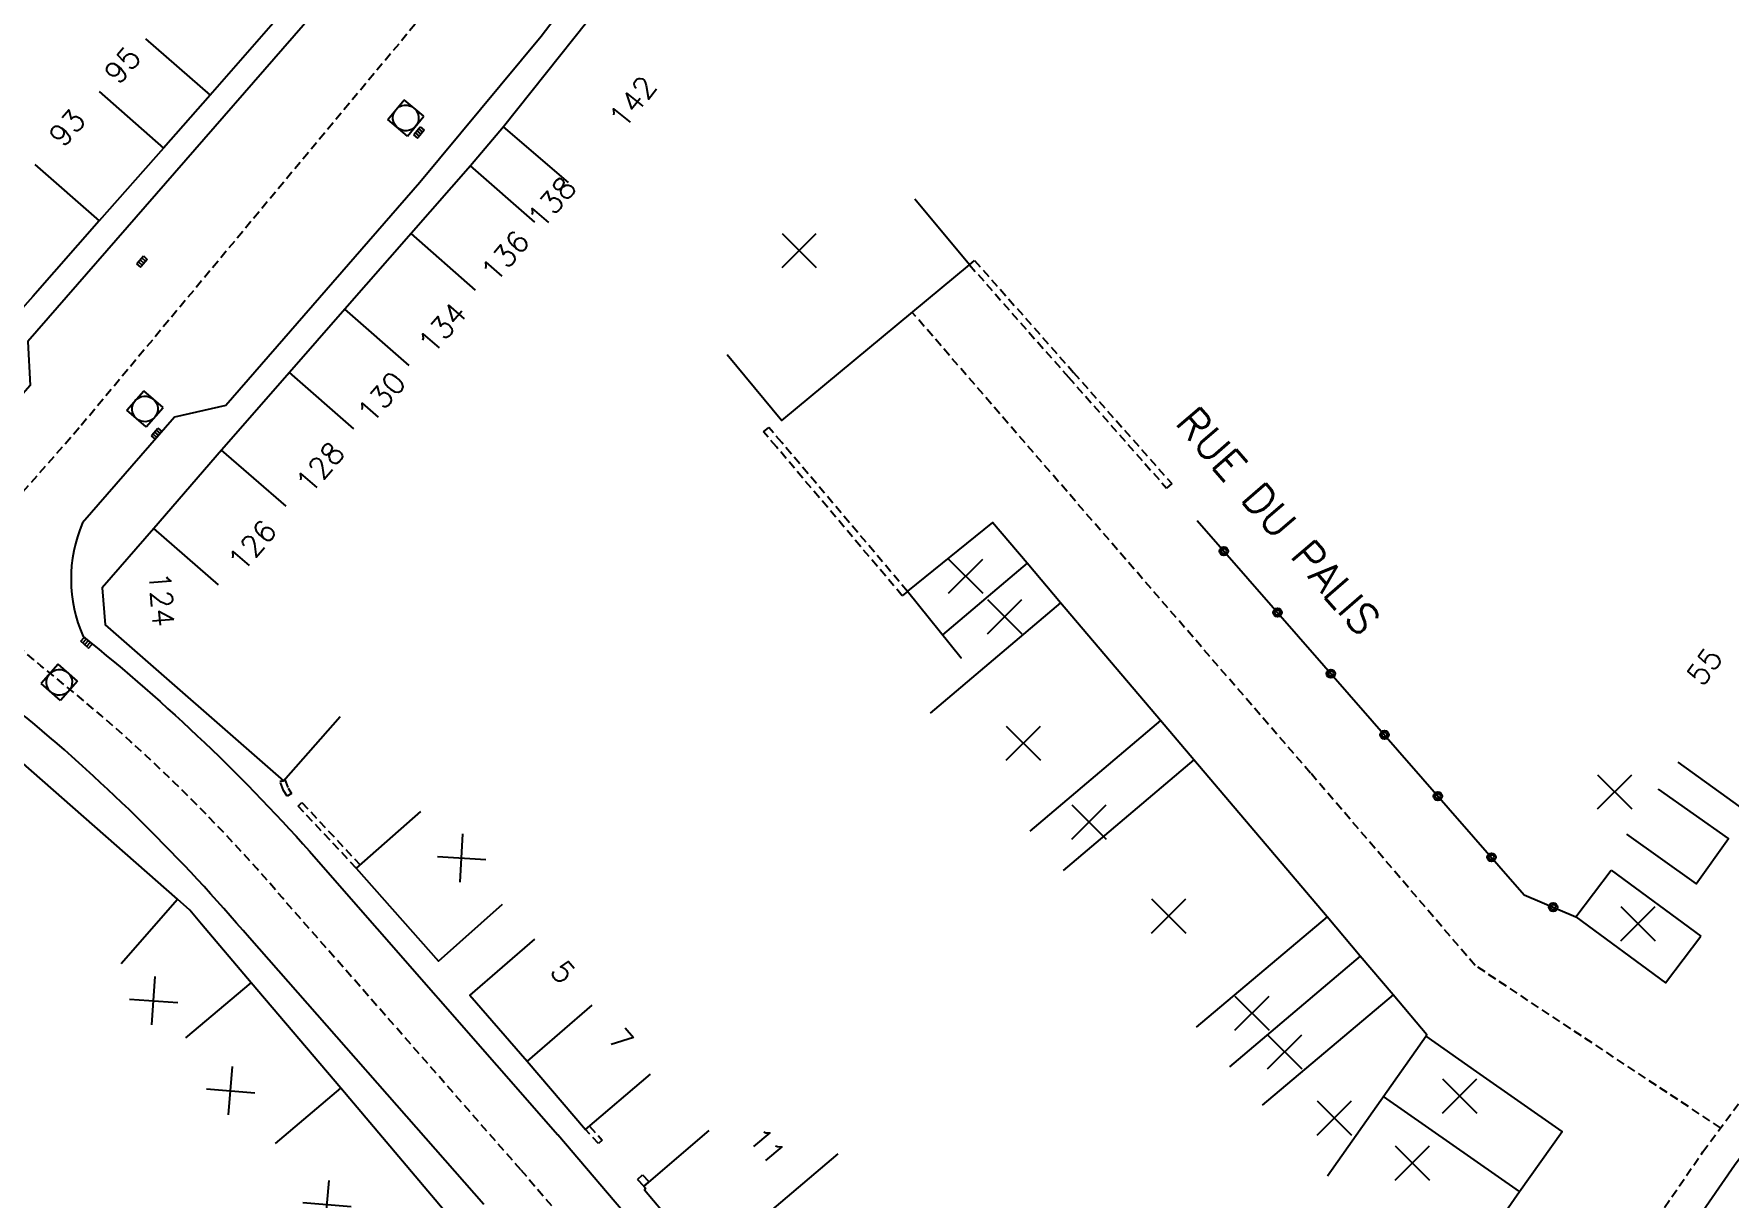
# Model space of a CAD drawing. Header units: millimetres. Extents: x 160999 to 162000, y 122000 to 123000.
# Drawn here: x 161059.6 to 161158.6, y 122867.6 to 122935.7 of the extents above; entities that cross this region are included whole.
import ezdxf
from ezdxf.enums import TextEntityAlignment as Align

# ---------------------------------------------------------------- set-up
doc = ezdxf.new("R2010")
doc.units = ezdxf.units.MM
doc.linetypes.add('DASHED', pattern=[0.75, 0.5, -0.25])
doc.layers.get('0').update_dxf_attribs({"linetype": 'CONTINUOUS'})
for name, color, linetype in [('W0001', 6, 'DASHED'), ('W0008', 7, 'CONTINUOUS'), ('W0100', 7, 'CONTINUOUS'), ('W0112', 1, 'DASHED'), ('W0322', 7, 'CONTINUOUS'), ('W0400', 7, 'CONTINUOUS'), ('W0420', 7, 'CONTINUOUS'), ('W0989', 7, 'CONTINUOUS'), ('W0991', 7, 'CONTINUOUS'), ('W1102', 7, 'CONTINUOUS')]:
    doc.layers.add(name, color=color, linetype=linetype)
doc.styles.get("Standard").update_dxf_attribs({"font": 'romans.shx', "width": 0.85})

# ---------------------------------------------------------------- blocks, each defined once
blk = doc.blocks.new('t991o')
at = {"color": 0, "linetype": 'Continuous'}
for p, q in [((-1, 1), (1, -1)), ((-1, -1), (1, 1))]:
    blk.add_line(p, q, dxfattribs=at)
blk = doc.blocks.new('t322o')
at = {"color": 0, "linetype": 'Continuous'}
for radius in [0.25, 0.15]:
    blk.add_circle((0, 0), radius, dxfattribs=at)
blk = doc.blocks.new('T400')
for p, q in [((-0.15, 0.3), (0.15, 0.3)), ((-0.15, -0.25), (-0.15, 0.3)), ((-0.15, 0.15), (0.15, 0.15)), ((-0.15, 0), (0.15, 0)), ((0.15, 0.3), (0.15, -0.25)), ((-0.15, -0.15), (0.15, -0.15)), ((-0.15, -0.25), (-0.15, -0.3)), ((-0.15, -0.3), (0.15, -0.3)), ((0.15, -0.3), (0.15, -0.25))]:
    blk.add_line(p, q)
blk = doc.blocks.new('T420')
for p, q in [((0.75, 0.75), (-0.75, 0.75)), ((-0.75, 0.75), (-0.75, -0.75)), ((0.75, 0.75), (0.75, -0.75)), ((0.75, -0.75), (-0.75, -0.75))]:
    blk.add_line(p, q)
blk.add_ellipse((0, 0), major_axis=(-0.53, 0.53), ratio=1, start_param=3.926991, end_param=10.210176)

msp = doc.modelspace()

# ---------------------------------------------------------------- linework, layer by layer
at = {"layer": 'W0001'}
msp.add_line((161088.038, 122869.299), (161127.723, 122822.719), dxfattribs=at)
msp.add_lwpolyline([(161129.458, 123000), (161116.578, 122981.803), (161092.897, 122949.499), (161062.244, 122912.649), (161044.7, 122892.7, -0.089968), (161000, 122857.287)], format="xyb", dxfattribs=at)
for points in [[(161131.076, 122827.89), (161133.659, 122831.976), (161141.776, 122845.24), (161147.664, 122855.118), (161150.789, 122860.795), (161153.565, 122865.251), (161157.073, 122870.342), (161160.239, 122874.621), (161163.673, 122878.955), (161167.021, 122883.579), (161173.63, 122893.46), (161179.124, 122903.561), (161181.504, 122907.578), (161184.388, 122914.368), (161188.379, 122921.905), (161192.897, 122928.298)], [(161158.111, 122871.745), (161143.779, 122881.238), (161134.164, 122892.485), (161110.901, 122919.399)]]:
    msp.add_lwpolyline(points, dxfattribs=at)
at = {"layer": 'W0001', "flags": 128}
msp.add_lwpolyline([(161088.038, 122869.299), (161074.136, 122885.162, 0.047473), (161060.843, 122898.074, -0.032726), (161054.519, 122903.865, 3.109861)], format="xyb", dxfattribs=at)
at = {"layer": 'W0008'}
for points in [[(161122.976, 123000), (161111.981, 122984.991), (161096.938, 122964.474), (161088.575, 122952.987), (161083.015, 122945.608), (161075.324, 122936.167), (161059.25, 122917.702), (161059.39, 122915.127), (161041.861, 122895.196), (161040.449, 122893.638, -0.310049), (161034.202, 122893.34), (161032.711, 122894.137, -0.233918), (161028.626, 122899.737), (161028.12, 122902.738), (161024.249, 122935.933)], [(161136.815, 123000), (161121.175, 122978.616), (161108.018, 122960.676), (161097.219, 122946.012), (161089.234, 122935.526), (161082.14, 122926.993), (161070.816, 122913.961), (161067.804, 122913.288), (161062.432, 122907.099, 0.206642), (161062.475, 122900.454, -0.043595), (161076.087, 122887.476), (161090.192, 122871.337)], [(161085.884, 122867.261), (161072.185, 122882.848, 0.042484), (161059.21, 122895.694, 0.327648), (161052.597, 122895.895), (161049.211, 122892.087), (161048.963, 122888.956), (161042.826, 122882.454, -0.056842), (161016.351, 122860.465), (161013.175, 122860.46), (161000.928, 122853.325, 0.04459), (161000, 122852.634)]]:
    msp.add_lwpolyline(points, format="xyb", dxfattribs=at)
for points in [[(161117.745, 122766.888), (161112.267, 122772.226), (161110.071, 122775.728), (161107.897, 122781.513), (161108.281, 122788.137), (161110.383, 122793.723), (161116.597, 122801.301), (161124.351, 122811.513), (161133.022, 122825.991), (161138.273, 122834.926), (161148.66, 122853.637), (161155.41, 122864.472), (161158.918, 122869.563), (161162.084, 122873.842), (161165.518, 122878.176), (161168.866, 122882.8), (161175.475, 122892.681), (161180.969, 122902.782), (161183.349, 122906.799), (161186.233, 122913.589), (161190.224, 122921.126), (161194.742, 122927.519)], [(161126.026, 122829.535), (161125.551, 122829.896), (161123.881, 122831.885), (161120.348, 122836.006), (161113.493, 122844.034), (161110.031, 122848.072), (161106.279, 122852.457), (161103.236, 122856.036), (161099.344, 122860.596), (161090.192, 122871.337)]]:
    msp.add_lwpolyline(points, dxfattribs=at)
at = {"layer": 'W0100'}
for p, q in [((161149.652, 122884.08), (161151.712, 122886.806)), ((161151.712, 122886.806), (161156.957, 122882.948))]:
    msp.add_line(p, q, dxfattribs=at)
for points in [[(161141.286, 122995.266), (161137.238, 122998.201), (161129.484, 122987.511), (161123.652, 122979.442), (161120.201, 122974.692), (161118.316, 122972.136), (161116.445, 122969.61), (161113.004, 122964.94), (161109.438, 122960.189), (161105.874, 122955.321), (161101.786, 122949.634), (161097.948, 122944.395), (161094.409, 122939.541), (161087.026, 122930.237), (161085.092, 122927.971), (161081.631, 122924.005), (161077.752, 122919.587), (161074.528, 122915.894), (161070.554, 122911.345), (161066.6, 122906.768), (161063.584, 122903.301), (161063.756, 122901.152), (161074.187, 122892.023), (161077.48, 122895.785)], [(161070.085, 122939.909), (161073.848, 122936.617), (161069.886, 122932.087), (161067.168, 122929.007), (161063.408, 122924.743), (161059.541, 122920.335), (161055.552, 122915.852), (161052.97, 122912.916), (161048.59, 122908.125), (161036.027, 122893.928), (161031.743, 122897.676), (161027.221, 122936.28), (161032.854, 122931.169)], [(161100.097, 122916.932), (161103.29, 122913.084), (161114.243, 122922.172), (161111.05, 122926.02), (161111.05, 122926.02), (161111.05, 122926.02), (161111.05, 122926.02), (161111.05, 122926.02), (161111.05, 122926.02), (161111.05, 122926.02), (161111.05, 122926.02), (161111.05, 122926.02), (161111.05, 122926.02), (161111.05, 122926.02), (161111.05, 122926.02), (161111.05, 122926.02), (161111.05, 122926.02), (161111.05, 122926.02), (161111.05, 122926.02), (161111.05, 122926.02), (161111.05, 122926.02), (161111.05, 122926.02), (161111.05, 122926.02), (161111.05, 122926.02), (161111.05, 122926.02), (161111.05, 122926.02), (161111.05, 122926.02), (161111.05, 122926.02), (161111.05, 122926.02), (161111.05, 122926.02), (161111.05, 122926.02), (161111.05, 122926.02), (161111.05, 122926.02), (161111.05, 122926.02), (161111.05, 122926.02), (161111.05, 122926.02), (161111.05, 122926.02), (161111.05, 122926.02), (161111.05, 122926.02), (161111.05, 122926.02), (161111.05, 122926.02), (161111.05, 122926.02), (161111.05, 122926.02), (161111.05, 122926.02), (161111.05, 122926.02), (161111.05, 122926.02), (161111.05, 122926.02), (161111.05, 122926.02), (161111.05, 122926.02), (161111.05, 122926.02), (161111.05, 122926.02), (161111.05, 122926.02), (161111.05, 122926.02), (161111.05, 122926.02), (161111.05, 122926.02), (161111.05, 122926.02), (161111.05, 122926.02), (161111.05, 122926.02), (161111.05, 122926.02), (161111.05, 122926.02), (161111.05, 122926.02), (161111.05, 122926.02), (161111.05, 122926.02), (161111.05, 122926.02), (161111.05, 122926.02), (161111.05, 122926.02), (161111.05, 122926.02), (161111.05, 122926.02), (161111.05, 122926.02), (161111.05, 122926.02), (161111.05, 122926.02), (161111.05, 122926.02), (161111.05, 122926.02), (161111.05, 122926.02), (161111.05, 122926.02), (161111.05, 122926.02), (161111.05, 122926.02), (161111.05, 122926.02), (161111.05, 122926.02), (161111.05, 122926.02), (161111.05, 122926.02), (161111.05, 122926.02), (161111.05, 122926.02), (161111.05, 122926.02), (161111.05, 122926.02), (161111.05, 122926.02), (161111.05, 122926.02), (161111.05, 122926.02), (161111.05, 122926.02), (161111.05, 122926.02), (161111.05, 122926.02), (161111.05, 122926.02), (161111.05, 122926.02), (161111.05, 122926.02), (161111.05, 122926.02), (161111.05, 122926.02), (161111.05, 122926.02), (161111.05, 122926.02), (161111.05, 122926.02), (161111.05, 122926.02), (161111.05, 122926.02), (161111.05, 122926.02), (161111.05, 122926.02), (161111.05, 122926.02), (161111.05, 122926.02), (161111.05, 122926.02), (161111.05, 122926.02), (161111.05, 122926.02), (161111.05, 122926.02), (161111.05, 122926.02), (161111.05, 122926.02), (161111.05, 122926.02), (161111.05, 122926.02), (161111.05, 122926.02), (161111.05, 122926.02), (161111.05, 122926.02), (161111.05, 122926.02), (161111.05, 122926.02), (161111.05, 122926.02), (161111.05, 122926.02)], [(161143.613, 122864.085), (161146.368, 122868.025), (161148.857, 122871.527), (161143.868, 122875.029), (161140.918, 122877.105), (161140.954, 122877.178), (161138.98, 122879.52), (161137.059, 122881.786), (161135.13, 122884.074), (161127.344, 122893.262), (161125.404, 122895.551), (161119.567, 122902.438), (161117.619, 122904.746), (161115.594, 122907.121), (161110.619, 122903.102), (161113.761, 122899.213), (161113.761, 122899.213), (161113.761, 122899.213), (161113.761, 122899.213), (161113.761, 122899.213), (161113.761, 122899.213), (161113.761, 122899.213), (161113.761, 122899.213), (161113.761, 122899.213), (161113.761, 122899.213), (161113.761, 122899.213), (161113.761, 122899.213), (161113.761, 122899.213), (161113.761, 122899.213), (161113.761, 122899.213), (161113.761, 122899.213), (161113.761, 122899.213), (161113.761, 122899.213), (161113.761, 122899.213), (161113.761, 122899.213), (161113.761, 122899.213), (161113.761, 122899.213), (161113.761, 122899.213), (161113.761, 122899.213), (161113.761, 122899.213), (161113.761, 122899.213), (161113.761, 122899.213), (161113.761, 122899.213), (161113.761, 122899.213), (161113.761, 122899.213), (161113.761, 122899.213), (161113.761, 122899.213), (161113.761, 122899.213), (161113.761, 122899.213), (161113.761, 122899.213), (161113.761, 122899.213), (161113.761, 122899.213), (161113.761, 122899.213), (161113.761, 122899.213), (161113.761, 122899.213), (161113.761, 122899.213), (161113.761, 122899.213), (161113.761, 122899.213), (161113.761, 122899.213), (161113.761, 122899.213), (161113.761, 122899.213), (161113.761, 122899.213), (161113.761, 122899.213), (161113.761, 122899.213), (161113.761, 122899.213), (161113.761, 122899.213), (161113.761, 122899.213), (161113.761, 122899.213), (161113.761, 122899.213), (161113.761, 122899.213), (161113.761, 122899.213), (161113.761, 122899.213), (161113.761, 122899.213), (161113.761, 122899.213), (161113.761, 122899.213), (161113.761, 122899.213), (161113.761, 122899.213), (161113.761, 122899.213), (161113.761, 122899.213), (161113.761, 122899.213), (161113.761, 122899.213), (161113.761, 122899.213), (161113.761, 122899.213), (161113.761, 122899.213), (161113.761, 122899.213), (161113.761, 122899.213), (161113.761, 122899.213), (161113.761, 122899.213), (161113.761, 122899.213), (161113.761, 122899.213), (161113.761, 122899.213), (161113.761, 122899.213), (161113.761, 122899.213), (161113.761, 122899.213), (161113.761, 122899.213), (161113.761, 122899.213), (161113.761, 122899.213), (161113.761, 122899.213), (161113.761, 122899.213), (161113.761, 122899.213), (161113.761, 122899.213), (161113.761, 122899.213), (161113.761, 122899.213), (161113.761, 122899.213), (161113.761, 122899.213), (161113.761, 122899.213), (161113.761, 122899.213), (161113.761, 122899.213), (161113.761, 122899.213), (161113.761, 122899.213), (161113.761, 122899.213), (161113.761, 122899.213), (161113.761, 122899.213), (161113.761, 122899.213), (161113.761, 122899.213), (161113.761, 122899.213), (161113.761, 122899.213), (161113.761, 122899.213), (161113.761, 122899.213)], [(161079.736, 122863.691), (161083.556, 122866.917), (161077.522, 122874.062), (161072.296, 122880.232), (161069.396, 122883.65), (161068.716, 122884.467), (161067.99, 122885.104), (161057.681, 122894.175), (161055.563, 122893.99), (161052.576, 122890.505), (161048.858, 122886.164), (161045.935, 122882.737), (161041.459, 122877.718), (161036.11, 122873.346), (161029.651, 122868.058), (161026.177, 122865.382), (161022.461, 122862.586), (161017.757, 122859.21), (161012.11, 122855.694), (161004.611, 122851.645), (161014.854, 122839.073), (161018.731, 122842.232)], [(161155.612, 122893.116), (161159.667, 122890.191)], [(161152.613, 122888.902), (161156.691, 122886.009), (161158.567, 122888.654), (161154.488, 122891.547), (161154.488, 122891.547), (161154.488, 122891.547), (161154.488, 122891.547), (161154.488, 122891.547), (161154.488, 122891.547), (161154.488, 122891.547), (161154.488, 122891.547), (161154.488, 122891.547), (161154.488, 122891.547), (161154.488, 122891.547), (161154.488, 122891.547), (161154.488, 122891.547), (161154.488, 122891.547), (161154.488, 122891.547), (161154.488, 122891.547), (161154.488, 122891.547), (161154.488, 122891.547), (161154.488, 122891.547), (161154.488, 122891.547), (161154.488, 122891.547), (161154.488, 122891.547), (161154.488, 122891.547), (161154.488, 122891.547), (161154.488, 122891.547), (161154.488, 122891.547), (161154.488, 122891.547), (161154.488, 122891.547), (161154.488, 122891.547), (161154.488, 122891.547), (161154.488, 122891.547), (161154.488, 122891.547), (161154.488, 122891.547), (161154.488, 122891.547), (161154.488, 122891.547), (161154.488, 122891.547), (161154.488, 122891.547), (161154.488, 122891.547), (161154.488, 122891.547), (161154.488, 122891.547), (161154.488, 122891.547), (161154.488, 122891.547), (161154.488, 122891.547), (161154.488, 122891.547), (161154.488, 122891.547), (161154.488, 122891.547), (161154.488, 122891.547), (161154.488, 122891.547), (161154.488, 122891.547), (161154.488, 122891.547), (161154.488, 122891.547), (161154.488, 122891.547), (161154.488, 122891.547), (161154.488, 122891.547), (161154.488, 122891.547), (161154.488, 122891.547), (161154.488, 122891.547), (161154.488, 122891.547), (161154.488, 122891.547), (161154.488, 122891.547), (161154.488, 122891.547), (161154.488, 122891.547), (161154.488, 122891.547), (161154.488, 122891.547), (161154.488, 122891.547), (161154.488, 122891.547), (161154.488, 122891.547), (161154.488, 122891.547), (161154.488, 122891.547), (161154.488, 122891.547), (161154.488, 122891.547), (161154.488, 122891.547), (161154.488, 122891.547), (161154.488, 122891.547), (161154.488, 122891.547), (161154.488, 122891.547), (161154.488, 122891.547), (161154.488, 122891.547), (161154.488, 122891.547), (161154.488, 122891.547), (161154.488, 122891.547), (161154.488, 122891.547), (161154.488, 122891.547), (161154.488, 122891.547), (161154.488, 122891.547), (161154.488, 122891.547), (161154.488, 122891.547), (161154.488, 122891.547), (161154.488, 122891.547), (161154.488, 122891.547), (161154.488, 122891.547), (161154.488, 122891.547), (161154.488, 122891.547), (161154.488, 122891.547), (161154.488, 122891.547), (161154.488, 122891.547), (161154.488, 122891.547), (161154.488, 122891.547), (161154.488, 122891.547), (161154.488, 122891.547), (161154.488, 122891.547), (161154.488, 122891.547), (161154.488, 122891.547), (161154.488, 122891.547), (161154.488, 122891.547), (161154.488, 122891.547), (161154.488, 122891.547), (161154.488, 122891.547), (161154.488, 122891.547), (161154.488, 122891.547), (161154.488, 122891.547), (161154.488, 122891.547), (161154.488, 122891.547), (161154.488, 122891.547), (161154.488, 122891.547), (161154.488, 122891.547), (161154.488, 122891.547)], [(161082.171, 122890.234), (161078.43, 122886.917), (161083.235, 122881.497), (161086.976, 122884.814)], [(161149.652, 122884.08), (161154.897, 122880.222), (161156.957, 122882.948)], [(161088.829, 122882.779), (161085.056, 122879.499), (161088.413, 122875.637), (161091.812, 122871.647), (161095.618, 122874.889)], [(161099.022, 122871.591), (161095.217, 122868.347), (161095.315, 122868.231), (161095.255, 122868.123), (161098.948, 122863.762)]]:
    msp.add_lwpolyline(points, dxfattribs=at)
at = {"layer": 'W0112'}
for points in [[(161114.245, 122922.174), (161114.545, 122922.438), (161120.323, 122915.887), (161126.053, 122909.4), (161125.753, 122909.135), (161125.753, 122909.135), (161125.753, 122909.135), (161125.753, 122909.135), (161125.753, 122909.135), (161125.753, 122909.135), (161125.753, 122909.135), (161125.753, 122909.135), (161125.753, 122909.135), (161125.753, 122909.135), (161125.753, 122909.135), (161125.753, 122909.135), (161125.753, 122909.135), (161125.753, 122909.135), (161125.753, 122909.135), (161125.753, 122909.135), (161125.753, 122909.135), (161125.753, 122909.135), (161125.753, 122909.135), (161125.753, 122909.135), (161125.753, 122909.135), (161125.753, 122909.135), (161125.753, 122909.135), (161125.753, 122909.135), (161125.753, 122909.135), (161125.753, 122909.135), (161125.753, 122909.135), (161125.753, 122909.135), (161125.753, 122909.135), (161125.753, 122909.135), (161125.753, 122909.135), (161125.753, 122909.135), (161125.753, 122909.135), (161125.753, 122909.135), (161125.753, 122909.135), (161125.753, 122909.135), (161125.753, 122909.135), (161125.753, 122909.135), (161125.753, 122909.135), (161125.753, 122909.135), (161125.753, 122909.135), (161125.753, 122909.135), (161125.753, 122909.135), (161125.753, 122909.135), (161125.753, 122909.135), (161125.753, 122909.135), (161125.753, 122909.135), (161125.753, 122909.135), (161125.753, 122909.135), (161125.753, 122909.135), (161125.753, 122909.135), (161125.753, 122909.135), (161125.753, 122909.135), (161125.753, 122909.135), (161125.753, 122909.135), (161125.753, 122909.135), (161125.753, 122909.135), (161125.753, 122909.135), (161125.753, 122909.135), (161125.753, 122909.135), (161125.753, 122909.135), (161125.753, 122909.135), (161125.753, 122909.135), (161125.753, 122909.135), (161125.753, 122909.135), (161125.753, 122909.135), (161125.753, 122909.135), (161125.753, 122909.135), (161125.753, 122909.135), (161125.753, 122909.135), (161125.753, 122909.135), (161125.753, 122909.135), (161125.753, 122909.135), (161125.753, 122909.135), (161125.753, 122909.135), (161125.753, 122909.135), (161125.753, 122909.135), (161125.753, 122909.135), (161125.753, 122909.135), (161125.753, 122909.135), (161125.753, 122909.135), (161125.753, 122909.135), (161125.753, 122909.135), (161125.753, 122909.135), (161125.753, 122909.135), (161125.753, 122909.135), (161125.753, 122909.135), (161125.753, 122909.135), (161125.753, 122909.135), (161125.753, 122909.135), (161125.753, 122909.135), (161125.753, 122909.135), (161125.753, 122909.135), (161125.753, 122909.135), (161125.753, 122909.135), (161125.753, 122909.135), (161125.753, 122909.135), (161125.753, 122909.135), (161125.753, 122909.135), (161125.753, 122909.135), (161125.753, 122909.135), (161125.753, 122909.135), (161125.753, 122909.135), (161125.753, 122909.135), (161125.753, 122909.135), (161125.753, 122909.135), (161125.753, 122909.135), (161125.753, 122909.135), (161125.753, 122909.135), (161125.753, 122909.135), (161125.753, 122909.135), (161125.753, 122909.135), (161125.753, 122909.135), (161125.753, 122909.135), (161125.753, 122909.135), (161125.753, 122909.135)], [(161114.245, 122922.174), (161120.023, 122915.623), (161125.753, 122909.135), (161125.753, 122909.135), (161125.753, 122909.135), (161125.753, 122909.135), (161125.753, 122909.135), (161125.753, 122909.135), (161125.753, 122909.135), (161125.753, 122909.135), (161125.753, 122909.135), (161125.753, 122909.135), (161125.753, 122909.135), (161125.753, 122909.135), (161125.753, 122909.135), (161125.753, 122909.135), (161125.753, 122909.135), (161125.753, 122909.135), (161125.753, 122909.135), (161125.753, 122909.135), (161125.753, 122909.135), (161125.753, 122909.135), (161125.753, 122909.135), (161125.753, 122909.135), (161125.753, 122909.135), (161125.753, 122909.135), (161125.753, 122909.135), (161125.753, 122909.135), (161125.753, 122909.135), (161125.753, 122909.135), (161125.753, 122909.135), (161125.753, 122909.135), (161125.753, 122909.135), (161125.753, 122909.135), (161125.753, 122909.135), (161125.753, 122909.135), (161125.753, 122909.135), (161125.753, 122909.135), (161125.753, 122909.135), (161125.753, 122909.135), (161125.753, 122909.135), (161125.753, 122909.135), (161125.753, 122909.135), (161125.753, 122909.135), (161125.753, 122909.135), (161125.753, 122909.135), (161125.753, 122909.135), (161125.753, 122909.135), (161125.753, 122909.135), (161125.753, 122909.135), (161125.753, 122909.135), (161125.753, 122909.135), (161125.753, 122909.135), (161125.753, 122909.135), (161125.753, 122909.135), (161125.753, 122909.135), (161125.753, 122909.135), (161125.753, 122909.135), (161125.753, 122909.135), (161125.753, 122909.135), (161125.753, 122909.135), (161125.753, 122909.135), (161125.753, 122909.135), (161125.753, 122909.135), (161125.753, 122909.135), (161125.753, 122909.135), (161125.753, 122909.135), (161125.753, 122909.135), (161125.753, 122909.135), (161125.753, 122909.135), (161125.753, 122909.135), (161125.753, 122909.135), (161125.753, 122909.135), (161125.753, 122909.135), (161125.753, 122909.135), (161125.753, 122909.135), (161125.753, 122909.135), (161125.753, 122909.135), (161125.753, 122909.135), (161125.753, 122909.135), (161125.753, 122909.135), (161125.753, 122909.135), (161125.753, 122909.135), (161125.753, 122909.135), (161125.753, 122909.135), (161125.753, 122909.135), (161125.753, 122909.135), (161125.753, 122909.135), (161125.753, 122909.135), (161125.753, 122909.135), (161125.753, 122909.135), (161125.753, 122909.135), (161125.753, 122909.135), (161125.753, 122909.135), (161125.753, 122909.135), (161125.753, 122909.135), (161125.753, 122909.135), (161125.753, 122909.135), (161125.753, 122909.135), (161125.753, 122909.135), (161125.753, 122909.135), (161125.753, 122909.135), (161125.753, 122909.135), (161125.753, 122909.135), (161125.753, 122909.135), (161125.753, 122909.135), (161125.753, 122909.135), (161125.753, 122909.135), (161125.753, 122909.135), (161125.753, 122909.135), (161125.753, 122909.135), (161125.753, 122909.135), (161125.753, 122909.135), (161125.753, 122909.135), (161125.753, 122909.135), (161125.753, 122909.135), (161125.753, 122909.135), (161125.753, 122909.135), (161125.753, 122909.135), (161125.753, 122909.135)], [(161110.622, 122903.1), (161110.317, 122902.842), (161102.974, 122911.538), (161102.22, 122912.421), (161102.524, 122912.681), (161102.524, 122912.681), (161102.524, 122912.681), (161102.524, 122912.681), (161102.524, 122912.681), (161102.524, 122912.681), (161102.524, 122912.681), (161102.524, 122912.681), (161102.524, 122912.681), (161102.524, 122912.681), (161102.524, 122912.681), (161102.524, 122912.681), (161102.524, 122912.681), (161102.524, 122912.681), (161102.524, 122912.681), (161102.524, 122912.681), (161102.524, 122912.681), (161102.524, 122912.681), (161102.524, 122912.681), (161102.524, 122912.681), (161102.524, 122912.681), (161102.524, 122912.681), (161102.524, 122912.681), (161102.524, 122912.681), (161102.524, 122912.681), (161102.524, 122912.681), (161102.524, 122912.681), (161102.524, 122912.681), (161102.524, 122912.681), (161102.524, 122912.681), (161102.524, 122912.681), (161102.524, 122912.681), (161102.524, 122912.681), (161102.524, 122912.681), (161102.524, 122912.681), (161102.524, 122912.681), (161102.524, 122912.681), (161102.524, 122912.681), (161102.524, 122912.681), (161102.524, 122912.681), (161102.524, 122912.681), (161102.524, 122912.681), (161102.524, 122912.681), (161102.524, 122912.681), (161102.524, 122912.681), (161102.524, 122912.681), (161102.524, 122912.681), (161102.524, 122912.681), (161102.524, 122912.681), (161102.524, 122912.681), (161102.524, 122912.681), (161102.524, 122912.681), (161102.524, 122912.681), (161102.524, 122912.681), (161102.524, 122912.681), (161102.524, 122912.681), (161102.524, 122912.681), (161102.524, 122912.681), (161102.524, 122912.681), (161102.524, 122912.681), (161102.524, 122912.681), (161102.524, 122912.681), (161102.524, 122912.681), (161102.524, 122912.681), (161102.524, 122912.681), (161102.524, 122912.681), (161102.524, 122912.681), (161102.524, 122912.681), (161102.524, 122912.681), (161102.524, 122912.681), (161102.524, 122912.681), (161102.524, 122912.681), (161102.524, 122912.681), (161102.524, 122912.681), (161102.524, 122912.681), (161102.524, 122912.681), (161102.524, 122912.681), (161102.524, 122912.681), (161102.524, 122912.681), (161102.524, 122912.681), (161102.524, 122912.681), (161102.524, 122912.681), (161102.524, 122912.681), (161102.524, 122912.681), (161102.524, 122912.681), (161102.524, 122912.681), (161102.524, 122912.681), (161102.524, 122912.681), (161102.524, 122912.681), (161102.524, 122912.681), (161102.524, 122912.681), (161102.524, 122912.681), (161102.524, 122912.681), (161102.524, 122912.681), (161102.524, 122912.681), (161102.524, 122912.681), (161102.524, 122912.681), (161102.524, 122912.681), (161102.524, 122912.681), (161102.524, 122912.681), (161102.524, 122912.681), (161102.524, 122912.681), (161102.524, 122912.681), (161102.524, 122912.681), (161102.524, 122912.681), (161102.524, 122912.681), (161102.524, 122912.681), (161102.524, 122912.681), (161102.524, 122912.681), (161102.524, 122912.681), (161102.524, 122912.681), (161102.524, 122912.681), (161102.524, 122912.681), (161102.524, 122912.681), (161102.524, 122912.681), (161102.524, 122912.681)], [(161110.622, 122903.1), (161103.279, 122911.797), (161102.524, 122912.681), (161102.524, 122912.681), (161102.524, 122912.681), (161102.524, 122912.681), (161102.524, 122912.681), (161102.524, 122912.681), (161102.524, 122912.681), (161102.524, 122912.681), (161102.524, 122912.681), (161102.524, 122912.681), (161102.524, 122912.681), (161102.524, 122912.681), (161102.524, 122912.681), (161102.524, 122912.681), (161102.524, 122912.681), (161102.524, 122912.681), (161102.524, 122912.681), (161102.524, 122912.681), (161102.524, 122912.681), (161102.524, 122912.681), (161102.524, 122912.681), (161102.524, 122912.681), (161102.524, 122912.681), (161102.524, 122912.681), (161102.524, 122912.681), (161102.524, 122912.681), (161102.524, 122912.681), (161102.524, 122912.681), (161102.524, 122912.681), (161102.524, 122912.681), (161102.524, 122912.681), (161102.524, 122912.681), (161102.524, 122912.681), (161102.524, 122912.681), (161102.524, 122912.681), (161102.524, 122912.681), (161102.524, 122912.681), (161102.524, 122912.681), (161102.524, 122912.681), (161102.524, 122912.681), (161102.524, 122912.681), (161102.524, 122912.681), (161102.524, 122912.681), (161102.524, 122912.681), (161102.524, 122912.681), (161102.524, 122912.681), (161102.524, 122912.681), (161102.524, 122912.681), (161102.524, 122912.681), (161102.524, 122912.681), (161102.524, 122912.681), (161102.524, 122912.681), (161102.524, 122912.681), (161102.524, 122912.681), (161102.524, 122912.681), (161102.524, 122912.681), (161102.524, 122912.681), (161102.524, 122912.681), (161102.524, 122912.681), (161102.524, 122912.681), (161102.524, 122912.681), (161102.524, 122912.681), (161102.524, 122912.681), (161102.524, 122912.681), (161102.524, 122912.681), (161102.524, 122912.681), (161102.524, 122912.681), (161102.524, 122912.681), (161102.524, 122912.681), (161102.524, 122912.681), (161102.524, 122912.681), (161102.524, 122912.681), (161102.524, 122912.681), (161102.524, 122912.681), (161102.524, 122912.681), (161102.524, 122912.681), (161102.524, 122912.681), (161102.524, 122912.681), (161102.524, 122912.681), (161102.524, 122912.681), (161102.524, 122912.681), (161102.524, 122912.681), (161102.524, 122912.681), (161102.524, 122912.681), (161102.524, 122912.681), (161102.524, 122912.681), (161102.524, 122912.681), (161102.524, 122912.681), (161102.524, 122912.681), (161102.524, 122912.681), (161102.524, 122912.681), (161102.524, 122912.681), (161102.524, 122912.681), (161102.524, 122912.681), (161102.524, 122912.681), (161102.524, 122912.681), (161102.524, 122912.681), (161102.524, 122912.681), (161102.524, 122912.681), (161102.524, 122912.681), (161102.524, 122912.681), (161102.524, 122912.681), (161102.524, 122912.681), (161102.524, 122912.681), (161102.524, 122912.681), (161102.524, 122912.681), (161102.524, 122912.681), (161102.524, 122912.681), (161102.524, 122912.681), (161102.524, 122912.681), (161102.524, 122912.681), (161102.524, 122912.681), (161102.524, 122912.681), (161102.524, 122912.681), (161102.524, 122912.681), (161102.524, 122912.681), (161102.524, 122912.681), (161102.524, 122912.681)], [(161074.255, 122892.1), (161074.442, 122891.604), (161074.641, 122891.296), (161074.389, 122891.133), (161074.173, 122891.469), (161073.972, 122892.002), (161074.187, 122892.023)], [(161078.43, 122886.917), (161075.035, 122890.55), (161075.254, 122890.755), (161078.654, 122887.116)], [(161092.041, 122871.841), (161092.798, 122871.035), (161092.58, 122870.83), (161091.812, 122871.647)], [(161094.859, 122868.738), (161095.153, 122869.008), (161095.515, 122868.615), (161095.221, 122868.344), (161095.221, 122868.344), (161095.221, 122868.344), (161095.221, 122868.344), (161095.221, 122868.344), (161095.221, 122868.344), (161095.221, 122868.344), (161095.221, 122868.344), (161095.221, 122868.344), (161095.221, 122868.344), (161095.221, 122868.344), (161095.221, 122868.344), (161095.221, 122868.344), (161095.221, 122868.344), (161095.221, 122868.344), (161095.221, 122868.344), (161095.221, 122868.344), (161095.221, 122868.344), (161095.221, 122868.344), (161095.221, 122868.344), (161095.221, 122868.344), (161095.221, 122868.344), (161095.221, 122868.344), (161095.221, 122868.344), (161095.221, 122868.344), (161095.221, 122868.344), (161095.221, 122868.344), (161095.221, 122868.344), (161095.221, 122868.344), (161095.221, 122868.344), (161095.221, 122868.344), (161095.221, 122868.344), (161095.221, 122868.344), (161095.221, 122868.344), (161095.221, 122868.344), (161095.221, 122868.344), (161095.221, 122868.344), (161095.221, 122868.344), (161095.221, 122868.344), (161095.221, 122868.344), (161095.221, 122868.344), (161095.221, 122868.344), (161095.221, 122868.344), (161095.221, 122868.344), (161095.221, 122868.344), (161095.221, 122868.344), (161095.221, 122868.344), (161095.221, 122868.344), (161095.221, 122868.344), (161095.221, 122868.344), (161095.221, 122868.344), (161095.221, 122868.344), (161095.221, 122868.344), (161095.221, 122868.344), (161095.221, 122868.344), (161095.221, 122868.344), (161095.221, 122868.344), (161095.221, 122868.344), (161095.221, 122868.344), (161095.221, 122868.344), (161095.221, 122868.344), (161095.221, 122868.344), (161095.221, 122868.344), (161095.221, 122868.344), (161095.221, 122868.344), (161095.221, 122868.344), (161095.221, 122868.344), (161095.221, 122868.344), (161095.221, 122868.344), (161095.221, 122868.344), (161095.221, 122868.344), (161095.221, 122868.344), (161095.221, 122868.344), (161095.221, 122868.344), (161095.221, 122868.344), (161095.221, 122868.344), (161095.221, 122868.344), (161095.221, 122868.344), (161095.221, 122868.344), (161095.221, 122868.344), (161095.221, 122868.344), (161095.221, 122868.344), (161095.221, 122868.344), (161095.221, 122868.344), (161095.221, 122868.344), (161095.221, 122868.344), (161095.221, 122868.344), (161095.221, 122868.344), (161095.221, 122868.344), (161095.221, 122868.344), (161095.221, 122868.344), (161095.221, 122868.344), (161095.221, 122868.344), (161095.221, 122868.344), (161095.221, 122868.344), (161095.221, 122868.344), (161095.221, 122868.344), (161095.221, 122868.344), (161095.221, 122868.344), (161095.221, 122868.344), (161095.221, 122868.344), (161095.221, 122868.344), (161095.221, 122868.344), (161095.221, 122868.344), (161095.221, 122868.344), (161095.221, 122868.344), (161095.221, 122868.344), (161095.221, 122868.344), (161095.221, 122868.344), (161095.221, 122868.344), (161095.221, 122868.344), (161095.221, 122868.344), (161095.221, 122868.344), (161095.221, 122868.344), (161095.221, 122868.344), (161095.221, 122868.344), (161095.221, 122868.344)], [(161094.859, 122868.738), (161095.221, 122868.344), (161095.221, 122868.344), (161095.221, 122868.344), (161095.221, 122868.344), (161095.221, 122868.344), (161095.221, 122868.344), (161095.221, 122868.344), (161095.221, 122868.344), (161095.221, 122868.344), (161095.221, 122868.344), (161095.221, 122868.344), (161095.221, 122868.344), (161095.221, 122868.344), (161095.221, 122868.344), (161095.221, 122868.344), (161095.221, 122868.344), (161095.221, 122868.344), (161095.221, 122868.344), (161095.221, 122868.344), (161095.221, 122868.344), (161095.221, 122868.344), (161095.221, 122868.344), (161095.221, 122868.344), (161095.221, 122868.344), (161095.221, 122868.344), (161095.221, 122868.344), (161095.221, 122868.344), (161095.221, 122868.344), (161095.221, 122868.344), (161095.221, 122868.344), (161095.221, 122868.344), (161095.221, 122868.344), (161095.221, 122868.344), (161095.221, 122868.344), (161095.221, 122868.344), (161095.221, 122868.344), (161095.221, 122868.344), (161095.221, 122868.344), (161095.221, 122868.344), (161095.221, 122868.344), (161095.221, 122868.344), (161095.221, 122868.344), (161095.221, 122868.344), (161095.221, 122868.344), (161095.221, 122868.344), (161095.221, 122868.344), (161095.221, 122868.344), (161095.221, 122868.344), (161095.221, 122868.344), (161095.221, 122868.344), (161095.221, 122868.344), (161095.221, 122868.344), (161095.221, 122868.344), (161095.221, 122868.344), (161095.221, 122868.344), (161095.221, 122868.344), (161095.221, 122868.344), (161095.221, 122868.344), (161095.221, 122868.344), (161095.221, 122868.344), (161095.221, 122868.344), (161095.221, 122868.344), (161095.221, 122868.344), (161095.221, 122868.344), (161095.221, 122868.344), (161095.221, 122868.344), (161095.221, 122868.344), (161095.221, 122868.344), (161095.221, 122868.344), (161095.221, 122868.344), (161095.221, 122868.344), (161095.221, 122868.344), (161095.221, 122868.344), (161095.221, 122868.344), (161095.221, 122868.344), (161095.221, 122868.344), (161095.221, 122868.344), (161095.221, 122868.344), (161095.221, 122868.344), (161095.221, 122868.344), (161095.221, 122868.344), (161095.221, 122868.344), (161095.221, 122868.344), (161095.221, 122868.344), (161095.221, 122868.344), (161095.221, 122868.344), (161095.221, 122868.344), (161095.221, 122868.344), (161095.221, 122868.344), (161095.221, 122868.344), (161095.221, 122868.344), (161095.221, 122868.344), (161095.221, 122868.344), (161095.221, 122868.344), (161095.221, 122868.344), (161095.221, 122868.344), (161095.221, 122868.344), (161095.221, 122868.344), (161095.221, 122868.344), (161095.221, 122868.344), (161095.221, 122868.344), (161095.221, 122868.344), (161095.221, 122868.344), (161095.221, 122868.344), (161095.221, 122868.344), (161095.221, 122868.344), (161095.221, 122868.344), (161095.221, 122868.344), (161095.221, 122868.344), (161095.221, 122868.344), (161095.221, 122868.344), (161095.221, 122868.344), (161095.221, 122868.344), (161095.221, 122868.344), (161095.221, 122868.344), (161095.221, 122868.344), (161095.221, 122868.344), (161095.221, 122868.344), (161095.221, 122868.344)]]:
    msp.add_lwpolyline(points, dxfattribs=at)
at = {"layer": 'W0322'}
for points in [[(161127.54, 122907.234), (161146.64, 122885.371), (161149.652, 122884.08), (161149.652, 122884.08), (161149.652, 122884.08), (161149.652, 122884.08), (161149.652, 122884.08), (161149.652, 122884.08), (161149.652, 122884.08), (161149.652, 122884.08), (161149.652, 122884.08), (161149.652, 122884.08), (161149.652, 122884.08), (161149.652, 122884.08), (161149.652, 122884.08), (161149.652, 122884.08), (161149.652, 122884.08), (161149.652, 122884.08), (161149.652, 122884.08), (161149.652, 122884.08), (161149.652, 122884.08), (161149.652, 122884.08), (161149.652, 122884.08), (161149.652, 122884.08), (161149.652, 122884.08), (161149.652, 122884.08), (161149.652, 122884.08), (161149.652, 122884.08), (161149.652, 122884.08), (161149.652, 122884.08), (161149.652, 122884.08), (161149.652, 122884.08), (161149.652, 122884.08), (161149.652, 122884.08), (161149.652, 122884.08), (161149.652, 122884.08), (161149.652, 122884.08), (161149.652, 122884.08), (161149.652, 122884.08), (161149.652, 122884.08), (161149.652, 122884.08), (161149.652, 122884.08), (161149.652, 122884.08), (161149.652, 122884.08), (161149.652, 122884.08), (161149.652, 122884.08), (161149.652, 122884.08), (161149.652, 122884.08), (161149.652, 122884.08), (161149.652, 122884.08), (161149.652, 122884.08), (161149.652, 122884.08), (161149.652, 122884.08), (161149.652, 122884.08), (161149.652, 122884.08), (161149.652, 122884.08), (161149.652, 122884.08), (161149.652, 122884.08), (161149.652, 122884.08), (161149.652, 122884.08), (161149.652, 122884.08), (161149.652, 122884.08), (161149.652, 122884.08), (161149.652, 122884.08), (161149.652, 122884.08), (161149.652, 122884.08), (161149.652, 122884.08), (161149.652, 122884.08), (161149.652, 122884.08), (161149.652, 122884.08), (161149.652, 122884.08), (161149.652, 122884.08), (161149.652, 122884.08), (161149.652, 122884.08), (161149.652, 122884.08), (161149.652, 122884.08), (161149.652, 122884.08), (161149.652, 122884.08), (161149.652, 122884.08), (161149.652, 122884.08), (161149.652, 122884.08), (161149.652, 122884.08), (161149.652, 122884.08), (161149.652, 122884.08), (161149.652, 122884.08), (161149.652, 122884.08), (161149.652, 122884.08), (161149.652, 122884.08), (161149.652, 122884.08), (161149.652, 122884.08), (161149.652, 122884.08), (161149.652, 122884.08), (161149.652, 122884.08), (161149.652, 122884.08), (161149.652, 122884.08), (161149.652, 122884.08), (161149.652, 122884.08), (161149.652, 122884.08), (161149.652, 122884.08), (161149.652, 122884.08), (161149.652, 122884.08)], [(161149.652, 122884.08), (161149.652, 122884.08), (161149.652, 122884.08), (161149.652, 122884.08), (161149.652, 122884.08), (161149.652, 122884.08), (161149.652, 122884.08), (161149.652, 122884.08), (161149.652, 122884.08), (161149.652, 122884.08), (161149.652, 122884.08), (161149.652, 122884.08), (161149.652, 122884.08), (161149.652, 122884.08), (161149.652, 122884.08), (161149.652, 122884.08), (161149.652, 122884.08), (161149.652, 122884.08), (161149.652, 122884.08), (161149.652, 122884.08)]]:
    msp.add_lwpolyline(points, dxfattribs=at)
at = {"layer": 'W1102'}
for p, q in [((161066.122, 122935.378), (161069.886, 122932.087)), ((161063.419, 122932.315), (161067.168, 122929.007)), ((161090.829, 122926.991), (161087.026, 122930.237)), ((161059.658, 122928.05), (161063.408, 122924.743)), ((161088.859, 122924.683), (161085.092, 122927.971)), ((161085.388, 122920.706), (161081.631, 122924.005)), ((161081.519, 122916.299), (161077.752, 122919.587)), ((161078.294, 122912.605), (161074.528, 122915.894)), ((161074.337, 122908.076), (161070.554, 122911.345)), ((161070.372, 122903.486), (161066.6, 122906.768)), ((161117.619, 122904.746), (161112.668, 122900.566)), ((161119.567, 122902.438), (161111.938, 122895.973)), ((161125.404, 122895.551), (161117.775, 122889.086)), ((161127.344, 122893.262), (161119.715, 122886.797)), ((161064.692, 122881.346), (161067.99, 122885.104)), ((161135.13, 122884.074), (161127.484, 122877.629)), ((161137.059, 122881.786), (161129.431, 122875.319)), ((161068.48, 122877), (161072.296, 122880.232)), ((161092.186, 122878.917), (161088.413, 122875.637)), ((161138.98, 122879.52), (161131.335, 122873.073)), ((161140.918, 122877.105), (161135.163, 122868.928)), ((161073.702, 122870.836), (161077.522, 122874.062)), ((161146.368, 122868.025), (161138.433, 122873.574)), ((161098.948, 122863.762), (161106.579, 122870.224))]:
    msp.add_line(p, q, dxfattribs=at)

# ---------------------------------------------------------------- block references
at = {"layer": 'W0322'}
for p, rotation in [((161129.103, 122905.445), 311.1410734715742), ((161132.228, 122901.868), 311.1410734715742), ((161135.353, 122898.291), 311.1410734715742), ((161138.478, 122894.714), 311.1410734715742), ((161141.603, 122891.137), 311.1410734715742), ((161144.728, 122887.56), 311.1410734715742), ((161148.335, 122884.645), 336.7991673603043)]:
    msp.add_blockref('t322o', p, dxfattribs=dict(at, rotation=rotation))
at = {"layer": 'W0400'}
for p, rotation in [((161082.08, 122929.912), 320.260869383134), ((161065.911, 122922.373), 319.044405873568), ((161066.762, 122912.311), 319.044405873568), ((161062.67, 122900.099), 48.52974384545597)]:
    msp.add_blockref('T400', p, dxfattribs=dict(at, rotation=rotation))
at = {"layer": 'W0420'}
for p, rotation in [((161081.318, 122930.763), 230.260869383134), ((161066.088, 122913.763), 229.044405873568), ((161061.08, 122897.785), 318.529743845456)]:
    msp.add_blockref('T420', p, dxfattribs=dict(at, rotation=rotation))
at = {"layer": 'W0991'}
for p in [(161104.296, 122923.016), (161114.019, 122903.989), (161116.296, 122901.625), (161117.384, 122894.226), (161151.919, 122891.382), (161121.219, 122889.627), (161125.875, 122884.133), (161153.291, 122883.675), (161130.743, 122878.452), (161132.653, 122876.193), (161142.876, 122873.615), (161135.548, 122872.326), (161140.111, 122869.696)]:
    msp.add_blockref('t991o', p, dxfattribs=at)
for p, rotation in [((161084.574, 122887.524), 41.55970317090479), ((161066.586, 122879.173), 41.0799115157259), ((161071.091, 122873.918), 40.26591179056689), ((161076.719, 122867.263), 40.18465315120886)]:
    msp.add_blockref('t991o', p, dxfattribs=dict(at, rotation=rotation))

# ---------------------------------------------------------------- texts
at = {"layer": 'W0989'}
msp.add_text('RUE DU PALIS', height=1.75, rotation=310.83836, dxfattribs=at).set_placement((161132.28, 122907.216), align=Align.MIDDLE)
at = {"layer": 'W0991'}
for s, rotation, p in [('95', 48.57265, (161064.77, 122933.847)), ('142', 51.55034, (161094.577, 122931.712)), ('93', 48.59567, (161061.538, 122930.183)), ('138', 49.17688, (161089.844, 122925.837)), ('136', 49.17688, (161087.124, 122922.695)), ('134', 49.17688, (161083.454, 122918.503)), ('130', 49.17688, (161079.906, 122914.452)), ('128', 49.17688, (161076.316, 122910.341)), ('126', 49.17688, (161072.355, 122905.781)), ('124', 274.59035, (161067.056, 122902.637)), ('55', 54.19674, (161157.175, 122898.702)), ('5', 311.00159, (161090.508, 122880.848)), ('7', 310.43314, (161093.902, 122876.903)), ('11', 310.43956, (161102.419, 122870.688))]:
    msp.add_text(s, height=1.25, rotation=rotation, dxfattribs=at).set_placement(p, align=Align.MIDDLE)

doc.saveas('drawing.dxf')
